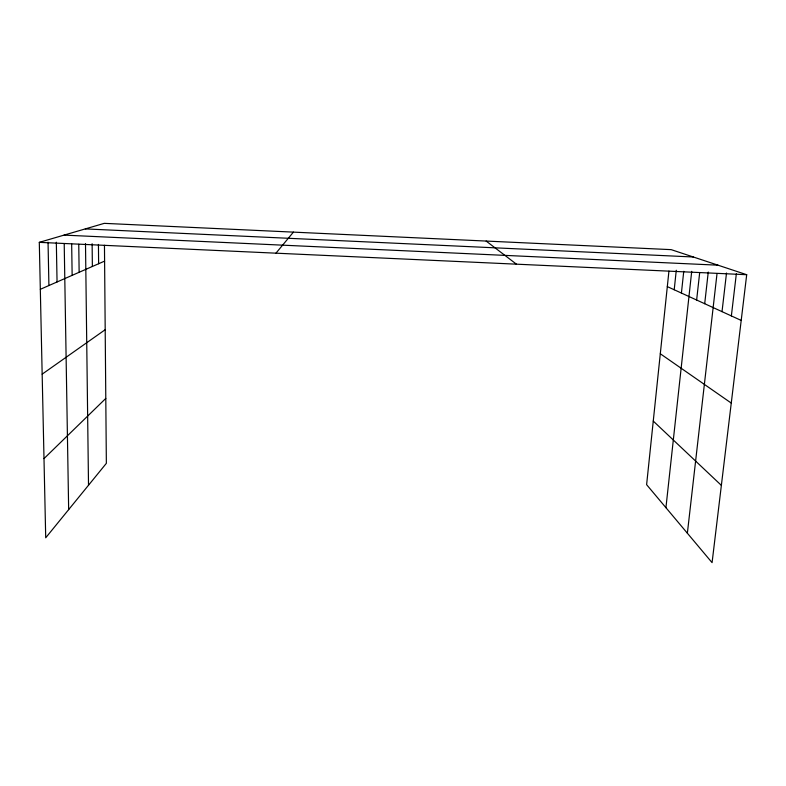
<?xml version="1.0" encoding="UTF-8"?>
<svg xmlns="http://www.w3.org/2000/svg" width="786" height="786" viewBox="0 0 786 786"><rect width="100%" height="100%" fill="white"/><g stroke="black" fill="none" stroke-linecap="round" stroke-linejoin="round"><path stroke-width="1.18" d="M668.935 271.101L646.613 484.667L712.077 562.648L746.7 274.707L671.185 249.643L104.263 223.352L39.3 242.353L45.716 537.791L106.356 463.327L104.459 245.281M674.211 289.759L676.274 270.256M681.413 293.05L683.751 271.327M665.929 507.668L691.709 271.357M696.642 300.026L699.678 272.663M704.698 303.71L708.255 272.054M687.367 533.213L717.019 273.666M722.02 311.649L726.51 273.027M731.363 315.923L736.344 273.774M275.955 253.18L293.404 232.125M43.996 458.592L105.786 398.433M42.159 374.156L105.186 329.707M40.322 289.307L104.597 261.119M85.31 228.903L693.281 256.983M64.059 235.112L717.991 265.177M39.3 242.353L746.7 274.707M667.314 286.605L741.208 320.423M660.299 353.759L731.265 403.08M486.151 241.066L516.441 264.175M653.264 421.08L721.371 485.384M48.044 242.216L48.909 285.544M56.327 242.216L57.054 281.968M71.664 243.847L72.145 275.346M64.206 243.562L68.657 509.613M78.757 244.269L79.14 272.28M85.497 243.611L88.513 485.237M92.119 243.729L92.375 266.474M98.437 244.426L98.623 263.732"/></g></svg>
